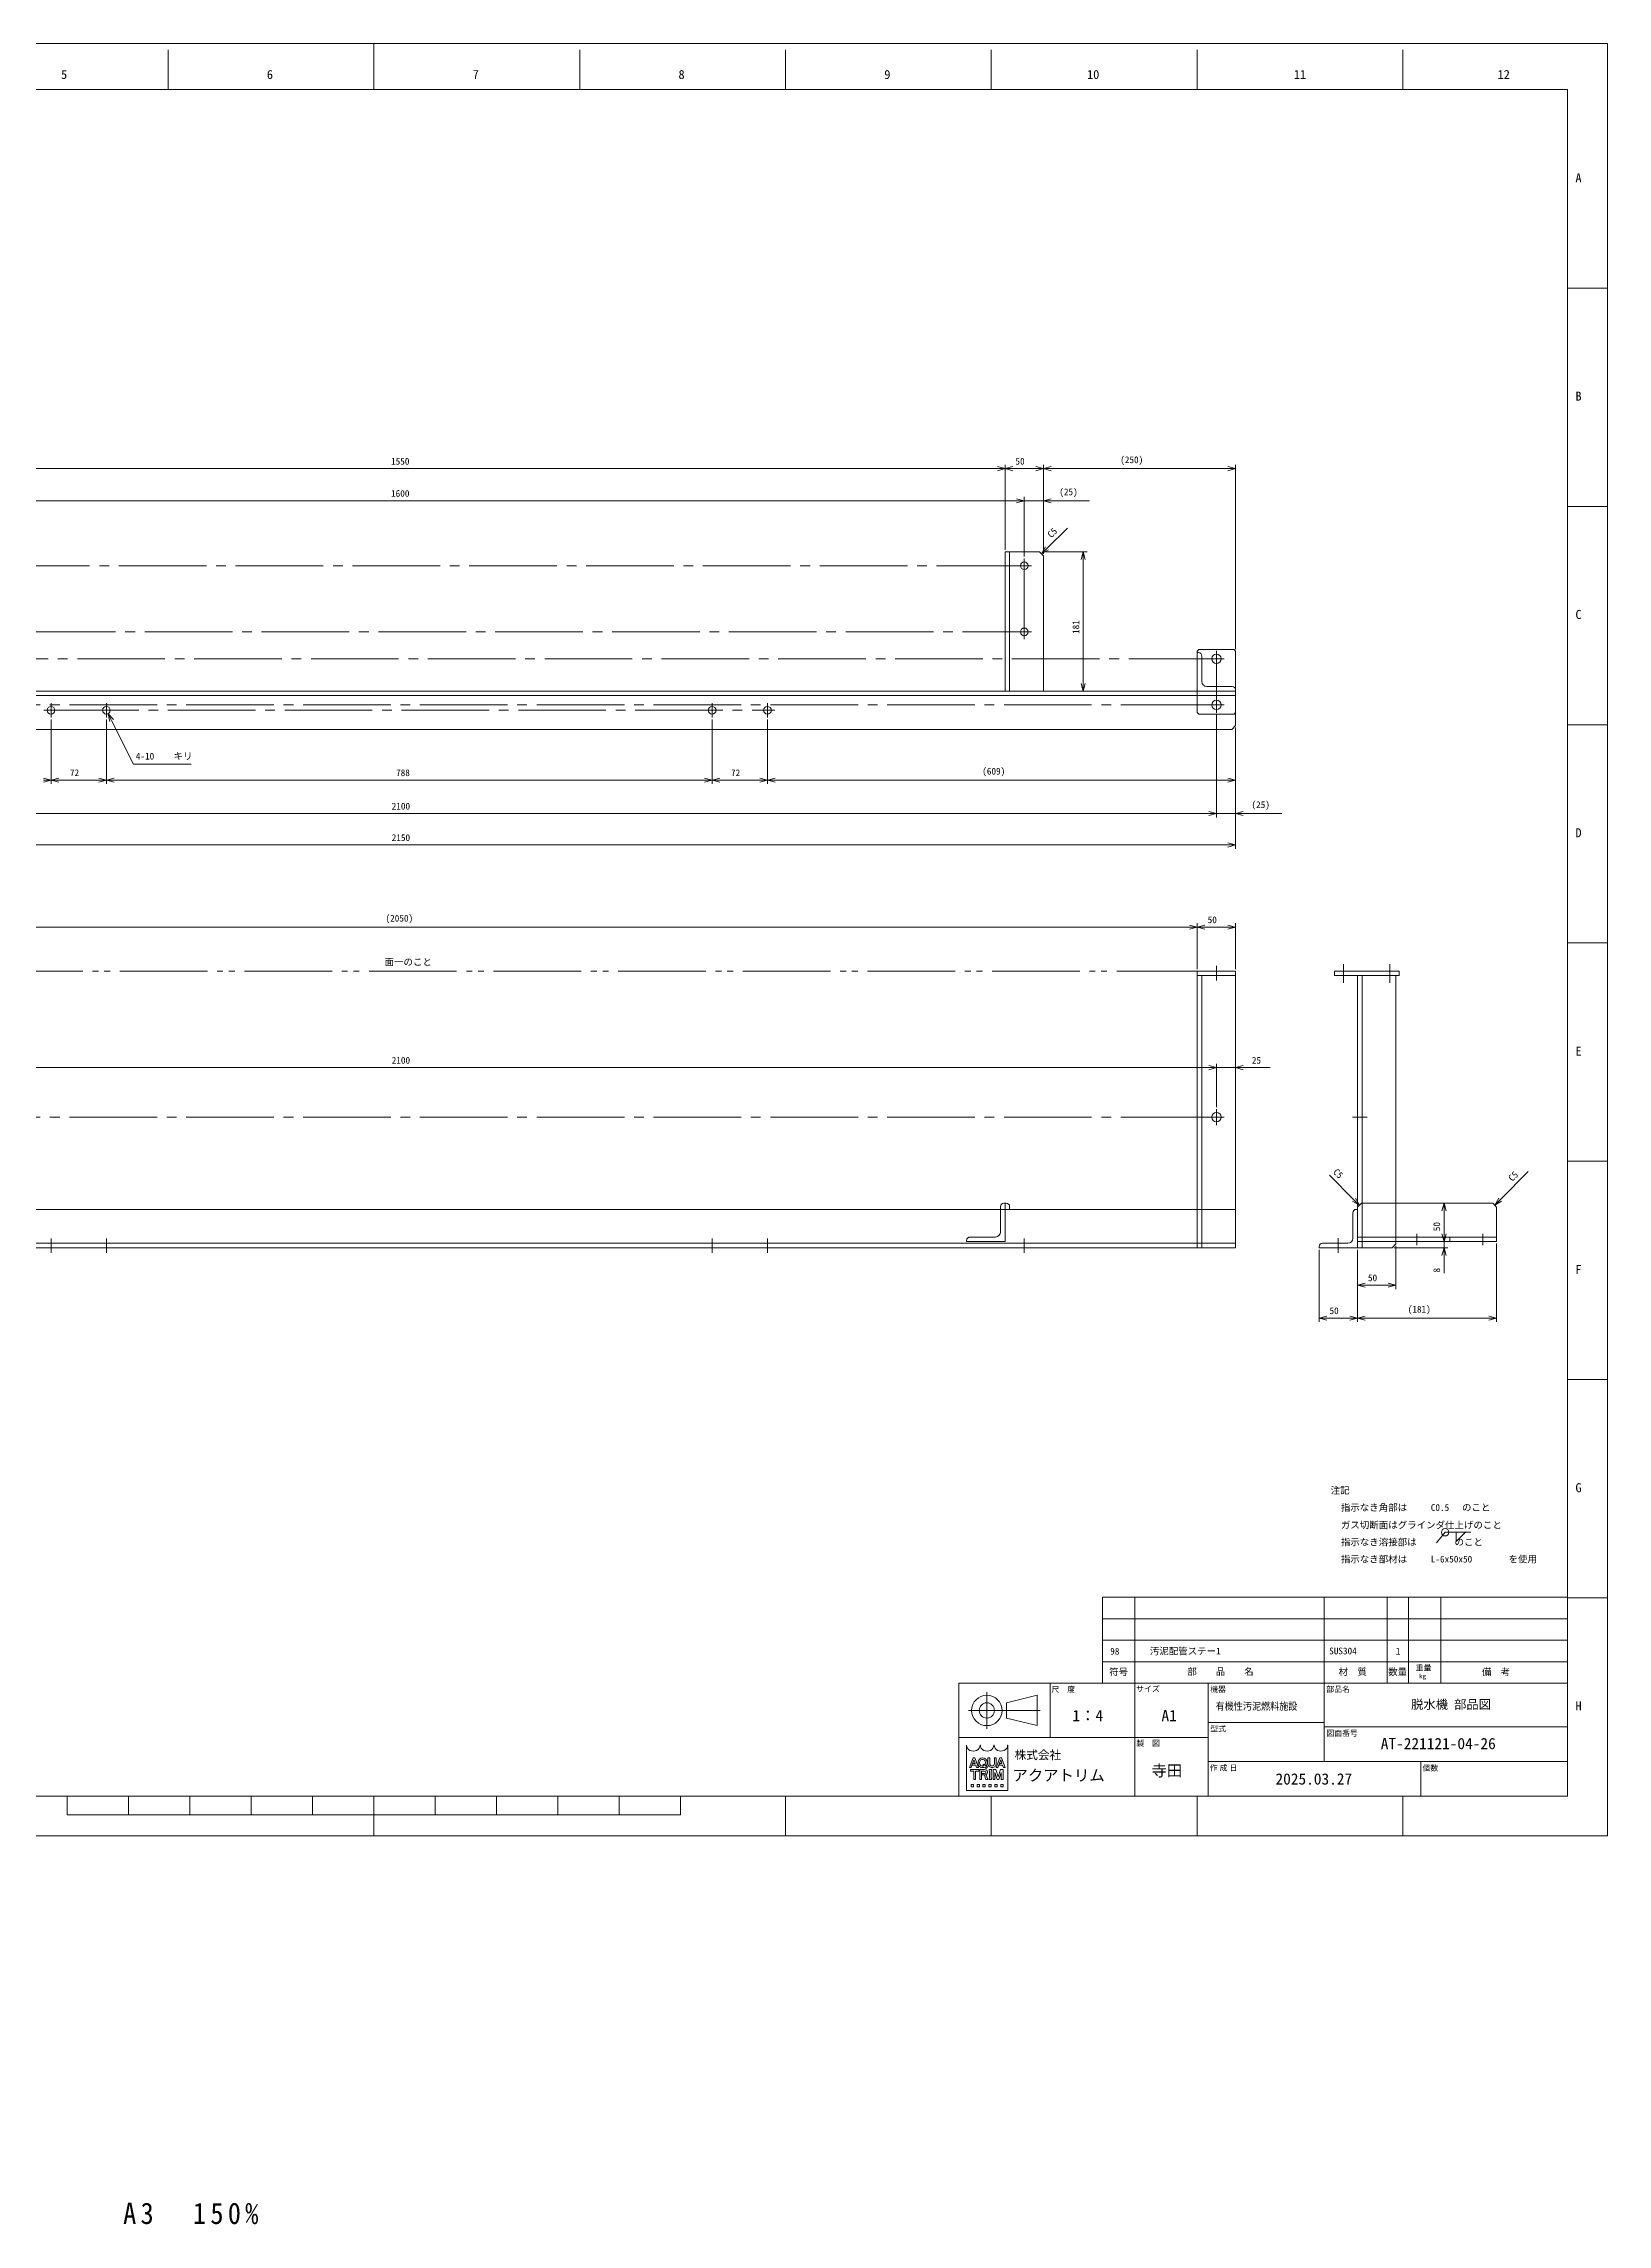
# Model space of a CAD drawing. Units: millimetres at full size. Extents: x -1656 to 1656, y -1661 to 1175.
# Drawn here: x -378 to 1656, y -1661 to 1175 of the extents above; entities that cross this region are included whole.
import ezdxf
from ezdxf.enums import TextEntityAlignment as Align

# ---------------------------------------------------------------- set-up
doc = ezdxf.new("R2010")
doc.units = ezdxf.units.MM
doc.header["$LTSCALE"] = 12.6647
doc.linetypes.add('CHAIN2', pattern=[12, 9, -1, 1, -1])
doc.linetypes.add('DOUBLE_CHAIN2', pattern=[12.8, 9, -1, 0.6, -0.6, 0.6, -1])
for name, color, linetype, lineweight in [('0-0_90_FRAME', 2, 'Continuous', 9), ('0-1_91_BLANK', 6, 'Continuous', 9), ('0-2_08_DIM', 3, 'Continuous', 9), ('0-3_0', 134, 'Continuous', 9), ('0-4_05_CENTER', 2, 'CHAIN2', 9), ('0-5_04_HIDDEN', 7, 'Continuous', 9), ('0-6_10_DRAFT', 1, 'Continuous', 9), ('0-7_06_PHANTOM', 7, 'DOUBLE_CHAIN2', 9)]:
    doc.layers.add(name, color=color, linetype=linetype, lineweight=lineweight)
doc.layers.add('0-8_07_TEXT', color=3, linetype='Continuous')
doc.layers.add('0-9', color=7, linetype='Continuous')
doc.styles.add('ＭＳ ゴシック', font='')
doc.styles.add('ＭＳ Ｐゴシック', font='')
doc.styles.get('ＭＳ ゴシック').set_extended_font_data('MS Gothic')
doc.styles.get('ＭＳ Ｐゴシック').set_extended_font_data('MS PGothic')

# ---------------------------------------------------------------- blocks, each defined once
blk = doc.blocks.new('Weld-line')
at = {"layer": '0-2_08_DIM'}
blk.add_line((0, 0), (1, 0), dxfattribs=at)
blk = doc.blocks.new('Weld10-s5')
at = {"layer": '0-2_08_DIM'}
blk.add_circle((0, 0), 2, dxfattribs=at)
blk = doc.blocks.new('Weld10-a1')
at = {"layer": '0-2_08_DIM'}
blk.add_lwpolyline([(5, 0), (0, 5), (0, 0)], close=True, dxfattribs=at)
blk = doc.blocks.new('Jis_w20130906110600')
at = {"layer": '0-2_08_DIM'}
blk.add_line((-4.631, -5.765), (0, 0), dxfattribs=at)
blk.add_blockref('Weld10-s5', (0, 0), dxfattribs=at)
at = {"layer": '0-2_08_DIM', "xscale": 14, "yscale": 14}
blk.add_blockref('Weld-line', (0, 0), dxfattribs=at)
at = {"layer": '0-2_08_DIM', "xscale": -1, "rotation": 180}
blk.add_blockref('Weld10-a1', (6, 0), dxfattribs=at)
blk = doc.blocks.new('KK015066_54_5_1_1')
at = {"layer": '0-5_04_HIDDEN'}
for p, q in [((1.5, 50), (0, 50)), ((0, 0), (0, 50)), ((6, 12.5), (6, 45.5)), ((0, 0), (50, 0)), ((45.5, 6), (12.5, 6)), ((50, 1.5), (50, 0))]:
    blk.add_line(p, q, dxfattribs=at)
for centre, radius, start, end in [((1.5, 45.5), 4.5, 0, 90), ((12.5, 12.5), 6.5, 180, 270), ((45.5, 1.5), 4.5, 0, 90)]:
    blk.add_arc(centre, radius, start, end, dxfattribs=at)
blk = doc.blocks.new('_Open30')
at = {"layer": '0-2_08_DIM'}
blk.add_line((0, 0), (-1, 0), dxfattribs=at)
blk.add_lwpolyline([(-1, 0.268), (0, 0), (-1, -0.268)], dxfattribs=at)

msp = doc.modelspace()

# ---------------------------------------------------------------- linework, layer by layer
at = {"layer": '0-0_90_FRAME'}
for p, q in [((-215.97, 1115.59), (-215.97, 1167.44)), ((319.5, 1115.59), (319.5, 1167.44)), ((587.24, 1115.59), (587.24, 1167.44)), ((854.97, 1115.59), (854.97, 1167.44)), ((1122.71, 1115.59), (1122.71, 1167.44)), ((1390.44, 1115.59), (1390.44, 1167.44)), ((1656.41, 857.45), (1604.56, 857.45)), ((1656.41, 573.46), (1604.56, 573.46)), ((1656.41, 289.47), (1604.56, 289.47)), ((1656.41, -278.51), (1604.56, -278.51)), ((1656.41, -562.5), (1604.56, -562.5)), ((999.67, -845.54), (999.67, -957.54)), ((999.67, -845.54), (1604.56, -845.54)), ((1041.67, -845.54), (1041.67, -957.54)), ((1288.03, -845.54), (1288.03, -957.54)), ((1369.81, -845.54), (1369.81, -957.54)), ((1397.81, -845.54), (1397.81, -957.54)), ((1439.81, -845.54), (1439.81, -957.54)), ((1656.41, -846.49), (1604.56, -846.49)), ((999.67, -873.54), (1604.56, -873.54)), ((999.67, -901.54), (1604.56, -901.54)), ((999.67, -929.54), (1604.56, -929.54)), ((826.44, -1067.35), (826.44, -1067.29)), ((826.44, -1067.35), (828.74, -1067.35)), ((828.1, -1069.92), (838.6, -1069.92)), ((828.1, -1069.92), (828.1, -1071.71)), ((828.1, -1071.71), (831.94, -1071.71)), ((828.74, -1067.35), (832.33, -1057.27)), ((829.99, -1063.98), (830.68, -1062.03)), ((829.99, -1063.98), (834.72, -1063.98)), ((830.68, -1062.03), (834.02, -1062.03)), ((831.27, -1054.55), (833.39, -1054.55)), ((832.2, -1082.72), (832.2, -1071.96)), ((834.02, -1062.03), (832.33, -1057.27)), ((838.22, -1067.29), (833.39, -1054.55)), ((834.5, -1082.72), (834.5, -1071.96)), ((834.76, -1071.71), (838.6, -1071.71)), ((837.67, -1060.18), (837.67, -1061.72)), ((838.22, -1067.35), (838.22, -1067.29)), ((838.6, -1069.92), (838.6, -1071.71)), ((839.81, -1060.33), (839.81, -1061.56)), ((840.06, -1069.92), (840.06, -1082.72)), ((840.06, -1069.92), (845.95, -1069.92)), ((842.37, -1071.71), (846.26, -1071.71)), ((842.44, -1076.65), (842.44, -1074.86)), ((842.44, -1074.86), (846.26, -1074.86)), ((842.44, -1076.65), (844.96, -1076.65)), ((844.06, -1063.96), (845.2, -1062.75)), ((844.06, -1063.96), (845.11, -1064.98)), ((845.2, -1062.75), (849.94, -1066.66)), ((845.91, -1077.3), (847.86, -1082.72)), ((846.56, -1063.82), (848.21, -1065.18)), ((846.68, -1066.5), (848.46, -1068.24)), ((847.32, -1060.33), (847.32, -1061.56)), ((848.14, -1077.22), (850.34, -1082.62)), ((848.46, -1068.24), (849.94, -1066.66)), ((849.46, -1060.18), (849.46, -1061.72)), ((850.64, -1062.18), (850.64, -1054.55)), ((852.95, -1054.55), (850.64, -1054.55)), ((852.29, -1069.92), (855.1, -1069.92)), ((852.29, -1069.92), (852.29, -1071.71)), ((852.54, -1080.67), (852.54, -1071.96)), ((852.95, -1061.72), (852.95, -1054.55)), ((854.85, -1080.67), (854.85, -1071.96)), ((855.1, -1069.92), (855.1, -1071.71)), ((856.4, -1067.35), (855.64, -1067.35)), ((857.41, -1069.92), (860.76, -1069.92)), ((862.66, -1082.72), (859.71, -1073.76)), ((863.82, -1079.22), (860.76, -1069.92)), ((861.27, -1067.35), (861.27, -1067.29)), ((861.27, -1067.35), (863.57, -1067.35)), ((861.4, -1062.18), (861.4, -1054.55)), ((863.57, -1067.35), (867.16, -1057.27)), ((863.82, -1079.22), (866.87, -1069.92)), ((864.82, -1063.98), (865.52, -1062.03)), ((864.82, -1063.98), (869.55, -1063.98)), ((864.97, -1082.72), (867.92, -1073.76)), ((865.52, -1062.03), (868.86, -1062.03)), ((866.1, -1054.55), (868.22, -1054.55)), ((870.22, -1069.92), (866.87, -1069.92)), ((868.86, -1062.03), (867.16, -1057.27)), ((873.05, -1067.29), (868.22, -1054.55)), ((873.05, -1067.35), (873.05, -1067.29)), ((587.24, -1156.24), (587.24, -1104.63)), ((828.74, -1089.43), (828.74, -1092.5)), ((832.2, -1082.72), (834.5, -1082.72)), ((836.42, -1089.43), (836.42, -1092.5)), ((844.11, -1089.43), (844.11, -1092.5)), ((847.86, -1082.72), (850.34, -1082.72)), ((850.34, -1082.62), (850.34, -1082.72)), ((851.79, -1089.43), (851.79, -1092.5)), ((852.29, -1082.72), (852.29, -1080.93)), ((854.97, -1156.24), (854.97, -1104.63)), ((859.48, -1089.43), (859.48, -1092.5)), ((862.66, -1082.72), (864.97, -1082.72)), ((870.24, -1089.43), (870.24, -1092.5)), ((1122.71, -1156.24), (1122.71, -1104.63)), ((1390.44, -1156.24), (1390.44, -1104.63))]:
    msp.add_line(p, q, dxfattribs=at)
at = {"layer": '0-0_90_FRAME', "color": 6}
for p, q in [((51.77, 1175.44), (51.77, 1115.59)), ((1656.41, 5.48), (1604.56, 5.48)), ((-347.06, -1128.56), (-347.06, -1104.63)), ((-267.3, -1128.56), (-267.3, -1104.63)), ((-187.53, -1128.56), (-187.53, -1104.63)), ((-107.76, -1128.56), (-107.76, -1104.63)), ((-28, -1128.56), (-28, -1104.63)), ((51.77, -1156.24), (51.77, -1104.63)), ((131.53, -1128.56), (131.53, -1104.63)), ((211.3, -1128.56), (211.3, -1104.63)), ((291.07, -1128.56), (291.07, -1104.63)), ((370.83, -1128.56), (370.83, -1104.63)), ((450.6, -1128.56), (450.6, -1104.63)), ((-347.06, -1128.56), (450.6, -1128.56))]:
    msp.add_line(p, q, dxfattribs=at)
at = {"layer": '0-0_90_FRAME', "color": 134}
for p, q in [((931.36, -1028.26), (931.36, -957.54)), ((999.67, -957.54), (1604.56, -957.54)), ((1041.67, -1104.63), (1041.67, -957.54)), ((1136.99, -1104.63), (1136.99, -957.54)), ((1288.03, -957.54), (1288.03, -1059.37)), ((825.43, -992.9), (918.49, -992.9)), ((849.19, -1016.66), (849.19, -969.14)), ((1136.99, -1008.46), (1288.03, -1008.46)), ((1288.03, -1014.11), (1604.56, -1014.11)), ((1136.99, -1028.26), (812.56, -1028.26)), ((1136.99, -1059.37), (1604.56, -1059.37)), ((1413.53, -1059.37), (1413.53, -1104.63))]:
    msp.add_line(p, q, dxfattribs=at)
at = {"layer": '0-0_90_FRAME', "color": 6}
msp.add_lwpolyline([(-1501.02, -1104.63), (1604.56, -1104.63), (1604.56, 1115.59), (-1501.02, 1115.59)], close=True, dxfattribs=at)
at = {"layer": '0-0_90_FRAME', "color": 134}
for points in [[(812.56, -1104.63), (1604.56, -1104.63), (1604.56, -957.54), (812.56, -957.54)], [(874.93, -983), (914.53, -973.1), (914.53, -1012.7), (874.93, -1002.8)]]:
    msp.add_lwpolyline(points, close=True, dxfattribs=at)
at = {"layer": '0-0_90_FRAME'}
for points in [[(876.38, -1037.94), (876.38, -1097.12), (822.59, -1097.12), (822.59, -1037.94)], [(826.44, -1067.35), (826.44, -1067.29), (831.27, -1054.55)], [(838.22, -1067.35), (835.92, -1067.35), (834.72, -1063.98)], [(840.06, -1082.72), (842.37, -1082.72), (842.37, -1071.71)], [(857.41, -1069.92), (857.41, -1082.72), (859.72, -1082.72), (859.71, -1073.76)], [(859.09, -1061.72), (859.09, -1054.55), (861.4, -1054.55)], [(861.27, -1067.35), (861.27, -1067.29), (866.1, -1054.55)], [(867.92, -1073.76), (867.92, -1082.72), (870.22, -1082.72), (870.22, -1069.92)], [(873.05, -1067.35), (870.75, -1067.35), (869.55, -1063.98)], [(828.74, -1089.43), (831.81, -1089.43), (831.81, -1092.5), (828.74, -1092.5)], [(836.42, -1089.43), (839.5, -1089.43), (839.5, -1092.5), (836.42, -1092.5)], [(844.11, -1089.43), (847.18, -1089.43), (847.18, -1092.5), (844.11, -1092.5)], [(851.79, -1089.43), (854.87, -1089.43), (854.87, -1092.5), (851.79, -1092.5)], [(852.29, -1082.72), (855.1, -1082.72), (855.1, -1080.93)], [(859.48, -1089.43), (862.55, -1089.43), (862.55, -1092.5), (859.48, -1092.5)], [(870.24, -1089.43), (867.16, -1089.43), (867.16, -1092.5), (870.24, -1092.5)]]:
    msp.add_lwpolyline(points, dxfattribs=at)
at = {"layer": '0-0_90_FRAME', "color": 134}
for radius in [19.8, 9.9]:
    msp.add_circle((849.19, -992.9), radius, dxfattribs=at)
at = {"layer": '0-0_90_FRAME'}
for centre, radius, start, end in [((822.59, -1038.2), 0.256, 0, 90), ((840.52, -1038.2), 0.256, 0, 180), ((840.52, -1038.2), 0.256, 0, 90), ((858.45, -1038.2), 0.256, 0, 180), ((876.38, -1038.2), 0.256, 90, 180), ((831.94, -1071.96), 0.256, 0, 90), ((834.76, -1071.96), 0.256, 90, 180), ((844.96, -1077.68), 1.02, 21.9283, 90), ((846.2, -1073.28), 1.58, 271.99706, 88.00294), ((846.59, -1077.85), 1.68, 22.27295, 58.55311), ((856.06, -1061.95), 5.42, 182.45003, 265.55526), ((852.29, -1071.96), 0.256, 0, 90), ((857.52, -1061.78), 4.57, 179.25279, 218.96457), ((856.02, -1060.92), 4.26, 241.15773, 298.84227), ((855.1, -1071.96), 0.256, 90, 180), ((855.98, -1061.95), 5.42, 274.44474, 357.54997), ((854.52, -1061.78), 4.57, 321.03543, 0.74721), ((852.29, -1080.67), 0.256, 270, 0), ((855.1, -1080.67), 0.256, 180, 270)]:
    msp.add_arc(centre, radius, start, end, dxfattribs=at)
for centre, major_axis, ratio, start_param, end_param in [((831.56, -1038.2), (-8.71, 0), 0.882353, 6.2831853, 9.424778), ((849.49, -1038.2), (-8.71, 0), 0.882353, 6.2831853, 9.424778), ((867.42, -1038.2), (-8.71, 0), 0.882353, 6.2831853, 9.424778), ((843.56, -1060.18), (-5.89, 0), 0.956522, 3.1415927, 6.2831853), ((843.56, -1061.72), (-5.89, 0), 0.956522, 6.2831853, 8.4104559), ((843.56, -1060.33), (3.76, 0), 0.994718, 6.2831853, 9.424778), ((843.56, -1061.57), (3.76, 0), 0.995036, 3.1415927, 5.1354926), ((845.95, -1073.28), (-4.13, 0), 0.81482, 1.9440695, 4.712389), ((843.56, -1061.57), (3.76, 0), 0.995036, 5.6366671, 6.2831853), ((843.56, -1061.72), (-5.89, 0), 0.956522, 2.4802046, 3.1415927)]:
    msp.add_ellipse(centre, major_axis=major_axis, ratio=ratio, start_param=start_param, end_param=end_param, dxfattribs=at)
at = {"layer": '0-1_91_BLANK'}
msp.add_lwpolyline([(-1656.41, -1156.24), (1656.41, -1156.24), (1656.41, 1175.44), (-1656.41, 1175.44)], close=True, dxfattribs=at)
at = {"layer": '0-2_08_DIM'}
for p, q in [((872.81, 516.7), (872.81, 627.55)), ((872.81, 516.7), (872.81, 627.55)), ((922.81, 511.7), (922.81, 627.55)), ((922.81, 511.7), (922.81, 627.55)), ((1172.81, 387.7), (1172.81, 627.55)), ((-667.19, 622.55), (862.81, 622.55)), ((882.81, 622.55), (912.81, 622.55)), ((932.81, 622.55), (1162.81, 622.55)), ((-692.19, 580.77), (887.81, 580.77)), ((887.81, 580.77), (877.81, 580.77)), ((897.81, 508.04), (897.81, 585.77)), ((897.81, 508.04), (897.81, 585.77)), ((897.81, 580.77), (922.81, 580.77)), ((922.81, 511.7), (922.81, 585.77)), ((932.81, 580.77), (982.9, 580.77)), ((927.38, 518.77), (953.89, 545.28)), ((925.31, 514.2), (979.49, 514.2)), ((974.49, 504.2), (974.49, 343.2)), ((948.18, 333.2), (979.49, 333.2)), ((-368.19, 296.35), (-368.19, 212.38)), ((-368.19, 296.1), (-368.19, 212.38)), ((-296.19, 296.35), (-296.19, 212.38)), ((-296.19, 296.35), (-296.19, 212.38)), ((491.81, 296.35), (491.81, 212.38)), ((491.81, 296.35), (491.81, 212.38)), ((563.81, 296.35), (563.81, 212.38)), ((563.81, 296.35), (563.81, 212.38)), ((1147.81, 302.41), (1147.81, 168.9)), ((1147.81, 302.41), (1147.81, 168.9)), ((1172.81, 285.7), (1172.81, 212.38)), ((1172.81, 285.7), (1172.81, 168.9)), ((1172.81, 285.7), (1172.81, 127.96)), ((-358.19, 217.38), (-306.19, 217.38)), ((-286.19, 217.38), (481.81, 217.38)), ((501.81, 217.38), (553.81, 217.38)), ((573.81, 217.38), (1162.81, 217.38)), ((-942.19, 173.9), (1137.81, 173.9)), ((1137.81, 173.9), (1127.81, 173.9)), ((1147.81, 173.9), (1172.81, 173.9)), ((1182.81, 173.9), (1232.9, 173.9)), ((1162.81, 132.96), (-967.19, 132.96)), ((1122.81, -28.54), (1122.81, 31.1)), ((1122.81, -28.54), (1122.81, 31.1)), ((1172.81, -28.54), (1172.81, 31.1)), ((-917.19, 26.1), (1112.81, 26.1)), ((1132.81, 26.1), (1162.81, 26.1)), ((-942.19, -156.73), (1137.81, -156.73)), ((1137.81, -156.73), (1127.81, -156.73)), ((1147.81, -208.25), (1147.81, -151.73)), ((1147.81, -208.25), (1147.81, -151.73)), ((1147.81, -156.73), (1172.81, -156.73)), ((1172.81, -208.25), (1172.81, -151.73)), ((1182.81, -156.73), (1217.81, -156.73)), ((1326.77, -328.47), (1294.7, -296.39)), ((1516.92, -328.47), (1553.54, -291.84)), ((1441.84, -333.04), (1438.94, -333.04)), ((1443.94, -373.04), (1443.94, -343.04)), ((1443.94, -373.04), (1443.94, -363.04)), ((1281.34, -393.54), (1281.34, -487.48)), ((1331.34, -393.54), (1331.34, -487.48)), ((1331.34, -393.54), (1331.34, -444.68)), ((1331.34, -393.54), (1331.34, -487.48)), ((1378.84, -391.04), (1448.94, -391.04)), ((1381.34, -388.54), (1381.34, -444.68)), ((1441.84, -383.04), (1438.94, -383.04)), ((1444.18, -383.04), (1438.94, -383.04)), ((1443.94, -383.04), (1443.94, -391.04)), ((1512.34, -385.54), (1512.34, -487.48)), ((1443.94, -401.04), (1443.94, -424.04)), ((1341.34, -439.68), (1371.34, -439.68)), ((1321.34, -482.48), (1291.34, -482.48)), ((1341.34, -482.48), (1502.34, -482.48))]:
    msp.add_line(p, q, dxfattribs=at)
msp.add_lwpolyline([(-185.74, 238.3), (-260.84, 238.3), (-289.42, 294.81)], dxfattribs=at)
at = {"layer": '0-3_0'}
for p, q in [((878.81, 333.2), (878.81, 514.2)), ((1122.81, 333.2), (-927.19, 333.2)), ((1122.81, 327.2), (-927.19, 327.2)), ((1167.81, 283.2), (1172.81, 288.2)), ((1172.81, 305.2), (1172.81, 288.2)), ((1167.81, 283.2), (-677.19, 283.2)), ((1337.34, -391.04), (1337.34, -37.04)), ((878.81, -341.04), (878.81, -337.54)), ((1381.34, -333.04), (1507.34, -333.04)), ((1512.34, -338.04), (1507.34, -333.04)), ((1097.81, -341.04), (-902.19, -341.04)), ((1097.81, -341.04), (1122.81, -341.04)), ((1122.81, -341.04), (1172.81, -341.04)), ((1172.81, -385.04), (-977.19, -385.04)), ((1097.81, -391.04), (-902.19, -391.04)), ((1097.81, -391.04), (1122.81, -391.04)), ((1512.34, -377.04), (1381.34, -377.04))]:
    msp.add_line(p, q, dxfattribs=at)
for points in [[(922.81, 333.2), (872.81, 333.2), (872.81, 514.2), (917.81, 514.2), (922.81, 509.2)], [(1122.81, 305.2), (1122.81, 385.2), (1124.81, 387.2), (1170.81, 387.2), (1172.81, 385.2), (1172.81, 305.2), (1170.81, 303.2), (1124.81, 303.2)], [(1172.81, -37.04), (1172.81, -31.04), (1122.81, -31.04), (1122.81, -37.04)], [(1301.34, -31.04), (1385.34, -31.04), (1385.34, -37.04), (1301.34, -37.04)], [(1331.34, -391.04), (1376.34, -391.04), (1381.34, -386.04), (1381.34, -37.04), (1331.34, -37.04)]]:
    msp.add_lwpolyline(points, close=True, dxfattribs=at)
for points in [[(1122.81, -341.04), (1122.81, -37.04), (1172.81, -37.04), (1172.81, -391.04), (1122.81, -391.04)], [(874.31, -333.04), (872.81, -333.04), (872.81, -341.04)], [(1512.34, -338.04), (1512.34, -383.04), (1381.34, -383.04)]]:
    msp.add_lwpolyline(points, dxfattribs=at)
for centre, radius in [((897.81, 496.2), 5), ((897.81, 410.2), 5), ((1147.81, 375.2), 6), ((-368.19, 308.2), 5), ((-296.19, 308.2), 5), ((491.81, 308.2), 5), ((563.81, 308.2), 5), ((1147.81, 315.2), 6), ((1147.81, -221.04), 6)]:
    msp.add_circle(centre, radius, dxfattribs=at)
msp.add_arc((874.31, -337.54), 4.5, 0, 90, dxfattribs=at)
at = {"layer": '0-4_05_CENTER'}
for p, q in [((907.16, 496.2), (888.47, 496.2)), ((897.81, 505.54), (897.81, 486.85)), ((907.16, 410.2), (888.47, 410.2)), ((897.81, 419.54), (897.81, 400.85)), ((1158.1, 375.2), (1137.52, 375.2)), ((1147.81, 385.49), (1147.81, 364.91)), ((1147.81, 346.41), (1147.81, 325.83)), ((-368.19, 298.85), (-368.19, 317.54)), ((-296.19, 298.85), (-296.19, 317.54)), ((491.81, 298.85), (491.81, 317.54)), ((563.81, 298.85), (563.81, 317.54)), ((1158.1, 315.2), (1137.52, 315.2)), ((1147.81, 325.49), (1147.81, 304.91)), ((-358.85, 308.2), (-377.53, 308.2)), ((-368.19, 308.2), (563.81, 308.2)), ((-286.85, 308.2), (-305.53, 308.2)), ((482.47, 308.2), (501.15, 308.2)), ((554.47, 308.2), (573.15, 308.2)), ((1147.81, -24.38), (1147.81, -43.47)), ((1313.34, -46.34), (1313.34, -22.19)), ((1373.34, -46.34), (1373.34, -22.19)), ((-952.19, -221.04), (1147.81, -221.04)), ((1158.1, -221.04), (1137.52, -221.04)), ((1147.81, -231.33), (1147.81, -210.75)), ((1324.78, -221.04), (1343.91, -221.04)), ((-368.19, -378.81), (-368.19, -397.5)), ((-296.19, -378.81), (-296.19, -397.5)), ((491.81, -378.81), (491.81, -397.5)), ((563.81, -378.81), (563.81, -397.5)), ((897.81, -378.81), (897.81, -397.5)), ((1306.34, -397.6), (1306.34, -378.47)), ((1408.34, -372.75), (1408.34, -387.58)), ((1494.34, -372.75), (1494.34, -387.58))]:
    msp.add_line(p, q, dxfattribs=at)
for points in [[(897.81, 496.2), (-702.19, 496.2), (-702.19, 410.2), (897.81, 410.2)], [(1147.81, 375.2), (-952.19, 375.2), (-952.19, 315.2), (1147.81, 315.2)]]:
    msp.add_lwpolyline(points, close=True, dxfattribs=at)
at = {"layer": '0-5_04_HIDDEN'}
for p, q in [((1122.81, 327.2), (1172.81, 327.2)), ((1128.81, -37.04), (1128.81, -391.04)), ((1336.34, -333.04), (1331.34, -338.04)), ((1336.34, -333.04), (1381.34, -333.04)), ((1122.81, -391.04), (1122.81, -341.04)), ((1337.34, -345.54), (1337.34, -340.96)), ((1331.34, -377.04), (1381.34, -377.04)), ((1331.34, -383.04), (1381.34, -383.04))]:
    msp.add_line(p, q, dxfattribs=at)
at = {"layer": '0-6_10_DRAFT'}
msp.add_line((1451.34, -377.02), (1451.34, -383.05), dxfattribs=at)
at = {"layer": '0-7_06_PHANTOM'}
msp.add_line((-927.19, -31.04), (1122.81, -31.04), dxfattribs=at)

# ---------------------------------------------------------------- block references
at = {"layer": '0-2_08_DIM'}
for name, p, xscale, yscale in [('_Open30', (872.81, 622.55), 10, 10), ('_Open30', (922.81, 622.55), 10, 10), ('_Open30', (1172.81, 622.55), 10, 10), ('_Open30', (897.81, 580.77), 10, 10), ('_Open30', (897.81, 580.77), 10, 10), ('_Open30', (-368.19, 217.38), 10, 10), ('_Open30', (-296.19, 217.38), 10, 10), ('_Open30', (491.81, 217.38), 10, 10), ('_Open30', (563.81, 217.38), 10, 10), ('_Open30', (1172.81, 217.38), 10, 10), ('_Open30', (1147.81, 173.9), 10, 10), ('_Open30', (1147.81, 173.9), 10, 10), ('_Open30', (1172.81, 132.96), 10, 10), ('_Open30', (1122.81, 26.1), 10, 10), ('_Open30', (1172.81, 26.1), 10, 10), ('_Open30', (1147.81, -156.73), 10, 10), ('_Open30', (1147.81, -156.73), 10, 10), ('_Open30', (1381.34, -439.68), 10, 10), ('_Open30', (1331.34, -482.48), 10, 10), ('_Open30', (1512.34, -482.48), 10, 10), ('Jis_w20130906110600', (1445.28, -761.13), 2.4, 2.4)]:
    msp.add_blockref(name, p, dxfattribs=dict(at, xscale=xscale, yscale=yscale))
at = {"layer": '0-2_08_DIM', "xscale": 10, "yscale": 10}
for p, rotation in [((872.81, 622.55), 180), ((922.81, 622.55), 180), ((922.81, 580.77), 180), ((920.31, 511.7), 225), ((974.49, 514.2), 90), ((974.49, 333.2), 270), ((-293.93, 303.73), 116.82958), ((-368.19, 217.38), 180), ((-296.19, 217.38), 180), ((491.81, 217.38), 180), ((563.81, 217.38), 180), ((1172.81, 173.9), 180), ((1122.81, 26.1), 180), ((1172.81, -156.73), 180), ((1333.84, -335.54), 315), ((1443.94, -333.04), 90), ((1509.84, -335.54), 225), ((1443.94, -383.04), 270), ((1443.94, -383.04), 270), ((1443.94, -391.04), 90), ((1331.34, -439.68), 180), ((1281.34, -482.48), 180), ((1331.34, -482.48), 180)]:
    msp.add_blockref('_Open30', p, dxfattribs=dict(at, rotation=rotation))
at = {"layer": '0-3_0', "xscale": -1}
msp.add_blockref('KK015066_54_5_1_1', (1331.34, -391.04), dxfattribs=at)
at = {"layer": '0-5_04_HIDDEN', "xscale": -1, "rotation": 270}
msp.add_blockref('KK015066_54_5_1_1', (1122.81, 333.2), dxfattribs=at)
at = {"layer": '0-5_04_HIDDEN', "xscale": -1}
msp.add_blockref('KK015066_54_5_1_1', (872.81, -383.04), dxfattribs=at)

# ---------------------------------------------------------------- texts
at = {"layer": '0-0_90_FRAME', "color": 134}
for s, height, style, p in [('5', 11.73, 'ＭＳ ゴシック', (-355.17, 1125.92)), ('6', 11.73, 'ＭＳ ゴシック', (-87.43, 1125.92)), ('7', 11.73, 'ＭＳ ゴシック', (180.3, 1125.92)), ('8', 11.73, 'ＭＳ ゴシック', (448.04, 1125.92)), ('9', 11.73, 'ＭＳ ゴシック', (715.77, 1125.92)), ('10', 11.73, 'ＭＳ ゴシック', (979.51, 1125.92)), ('11', 11.73, 'ＭＳ ゴシック', (1248.57, 1125.92)), ('12', 11.73, 'ＭＳ ゴシック', (1513.64, 1125.92)), ('A', 11.73, 'ＭＳ ゴシック', (1614.87, 991.45)), ('B', 11.73, 'ＭＳ ゴシック', (1614.87, 707.46)), ('C', 11.73, 'ＭＳ ゴシック', (1614.87, 423.47)), ('D', 11.73, 'ＭＳ ゴシック', (1614.87, 139.48)), ('E', 11.73, 'ＭＳ ゴシック', (1614.87, -144.51)), ('F', 11.73, 'ＭＳ ゴシック', (1614.87, -428.5)), ('G', 11.73, 'ＭＳ ゴシック', (1614.87, -712.49)), ('尺\u3000度', 7.331, 'ＭＳ Ｐゴシック', (933.15, -971.4)), ('サイズ', 7.331, 'ＭＳ Ｐゴシック', (1043.47, -970.65)), ('機器', 7.331, 'ＭＳ Ｐゴシック', (1139.7, -971.23)), ('部品名', 7.331, 'ＭＳ Ｐゴシック', (1290.75, -971.23)), ('1：4', 14.66, 'ＭＳ ゴシック', (960.52, -1011.28)), ('A1', 14.66, 'ＭＳ ゴシック', (1076.33, -1011.28)), ('脱水機 部品図', 11.73, 'ＭＳ ゴシック', (1401.06, -994.38)), ('H', 11.73, 'ＭＳ ゴシック', (1614.87, -996.48)), ('型式', 7.331, 'ＭＳ Ｐゴシック', (1139.7, -1022.65)), ('図面番号', 7.331, 'ＭＳ Ｐゴシック', (1290.75, -1028.3)), ('製\u3000図', 7.331, 'ＭＳ Ｐゴシック', (1043.47, -1041.37)), ('AT-221121-04-26', 14.66, 'ＭＳ ゴシック', (1361.61, -1047.73)), ('寺田', 14.66, 'ＭＳ ゴシック', (1063.34, -1083.01)), ('作 成 日', 7.331, 'ＭＳ Ｐゴシック', (1139.01, -1073.44)), ('2025.03.27', 14.66, 'ＭＳ ゴシック', (1224.66, -1093.76)), ('個数', 7.331, 'ＭＳ Ｐゴシック', (1415.9, -1073.72))]:
    msp.add_text(s, height=height, dxfattribs=dict(at, style=style)).set_placement(p, align=Align.BOTTOM_LEFT)
at = {"layer": '0-0_90_FRAME', "color": 3, "style": 'ＭＳ ゴシック'}
for s, height, p in [('98', 8.798, (1009.64, -923.05)), ('汚泥配管ステー1', 8.798, (1061.18, -922.74)), ('SUS304', 8.798, (1294.48, -922.58)), ('1', 8.8, (1381.27, -922.85)), ('重量', 7.331, (1406.96, -943.17)), ('符号', 8.798, (1008.22, -949.92)), ('部\u3000\u3000品\u3000\u3000名', 8.798, (1109.95, -949.48)), ('材\u3000質', 8.798, (1306.71, -949.62)), ('数量', 8.798, (1371.28, -949.71)), ('kg', 5.865, (1411.38, -952.95)), ('備  考', 8.798, (1493.33, -949.92))]:
    msp.add_text(s, height=height, dxfattribs=at).set_placement(p, align=Align.BOTTOM_LEFT)
at = {"layer": '0-0_90_FRAME', "color": 134, "style": 'ＭＳ ゴシック', "width": 0.9}
msp.add_text('有機性汚泥燃料施設', height=9.384, dxfattribs=at).set_placement((1146.75, -994.96), align=Align.BOTTOM_LEFT)
at = {"layer": '0-0_90_FRAME', "style": 'ＭＳ ゴシック'}
for s, height, p in [('株式会社', 11.09, (885.32, -1059.69)), ('アクアトリム', 14.66, (882.54, -1089.06))]:
    msp.add_text(s, height=height, dxfattribs=at).set_placement(p, align=Align.BOTTOM_LEFT)
at = {"layer": '0-2_08_DIM'}
for s, style, p in [('1550', 'ＭＳ ゴシック', (74.1, 625.07)), ('50', 'ＭＳ ゴシック', (886.38, 625.06)), ('(250)', 'ＭＳ ゴシック', (1022.67, 627.06)), ('(25)', 'ＭＳ ゴシック', (943.43, 585.28)), ('1600', 'ＭＳ ゴシック', (74.1, 583.27)), ('72', 'ＭＳ ゴシック', (-343.62, 219.88)), ('4-10', 'ＭＳ ゴシック', (-257.91, 241.49)), ('キリ', 'ＭＳ Ｐゴシック', (-208.76, 241.49)), ('788', 'ＭＳ ゴシック', (80.67, 219.88)), ('72', 'ＭＳ ゴシック', (516.38, 219.88)), ('(609)', 'ＭＳ ゴシック', (843.17, 221.88)), ('2100', 'ＭＳ ゴシック', (74.95, 176.4)), ('(25)', 'ＭＳ ゴシック', (1193.43, 178.41)), ('2150', 'ＭＳ ゴシック', (74.95, 135.47)), ('(2050)', 'ＭＳ ゴシック', (66.95, 30.61)), ('50', 'ＭＳ ゴシック', (1136.39, 28.61)), ('面一のこと', 'ＭＳ ゴシック', (65.65, -26.32)), ('2100', 'ＭＳ ゴシック', (74.95, -154.23)), ('25', 'ＭＳ ゴシック', (1193.89, -154.22)), ('50', 'ＭＳ ゴシック', (1344.92, -437.18)), ('50', 'ＭＳ ゴシック', (1294.92, -479.98)), ('(181)', 'ＭＳ ゴシック', (1396.7, -477.98))]:
    msp.add_text(s, height=8.798, dxfattribs=dict(at, style=style)).set_placement(p, align=Align.BOTTOM_LEFT)
at = {"layer": '0-2_08_DIM', "style": 'ＭＳ ゴシック'}
for s, height, rotation, p in [('C5', 8.798, 45, (935, 529.93)), ('181', 8.798, 90, (971.99, 407.41)), ('C5', 8.798, 315, (1297.03, -295.17)), ('C5', 8.798, 45, (1534.65, -307.19)), ('50', 8.798, 90, (1441.43, -369.47)), ('8', 8.8, 90, (1441.44, -423.25))]:
    msp.add_text(s, height=height, rotation=rotation, dxfattribs=at).set_placement(p, align=Align.BOTTOM_LEFT)
at = {"layer": '0-8_07_TEXT'}
for s, style, p in [('注記', 'ＭＳ Ｐゴシック', (1296.44, -713.64)), ('\u3000指示なき角部は', 'ＭＳ Ｐゴシック', (1297.4, -735.95)), ('C0.5', 'ＭＳ ゴシック', (1426.7, -735.95)), ('のこと', 'ＭＳ Ｐゴシック', (1467.27, -735.95)), ('\u3000ガス切断面はグラインダ仕上げのこと', 'ＭＳ Ｐゴシック', (1297.4, -758.75)), ('\u3000指示なき溶接部は\u3000\u3000\u3000\u3000のこと', 'ＭＳ Ｐゴシック', (1297.4, -780.92)), ('\u3000指示なき部材は', 'ＭＳ Ｐゴシック', (1297.4, -803.09)), ('L-6x50x50', 'ＭＳ ゴシック', (1426.7, -803.09)), ('を使用', 'ＭＳ Ｐゴシック', (1527.85, -803.09))]:
    msp.add_text(s, height=8.798, dxfattribs=dict(at, style=style)).set_placement(p, align=Align.BOTTOM_LEFT)
at = {"layer": '0-9', "insert": (-274.4, -1661.49), "char_height": 27.85, "attachment_point": 7, "style": 'ＭＳ ゴシック'}
msp.add_mtext('\\T1.33;\\W0.9;A3\u3000150%', dxfattribs=at)

doc.saveas('drawing.dxf')
